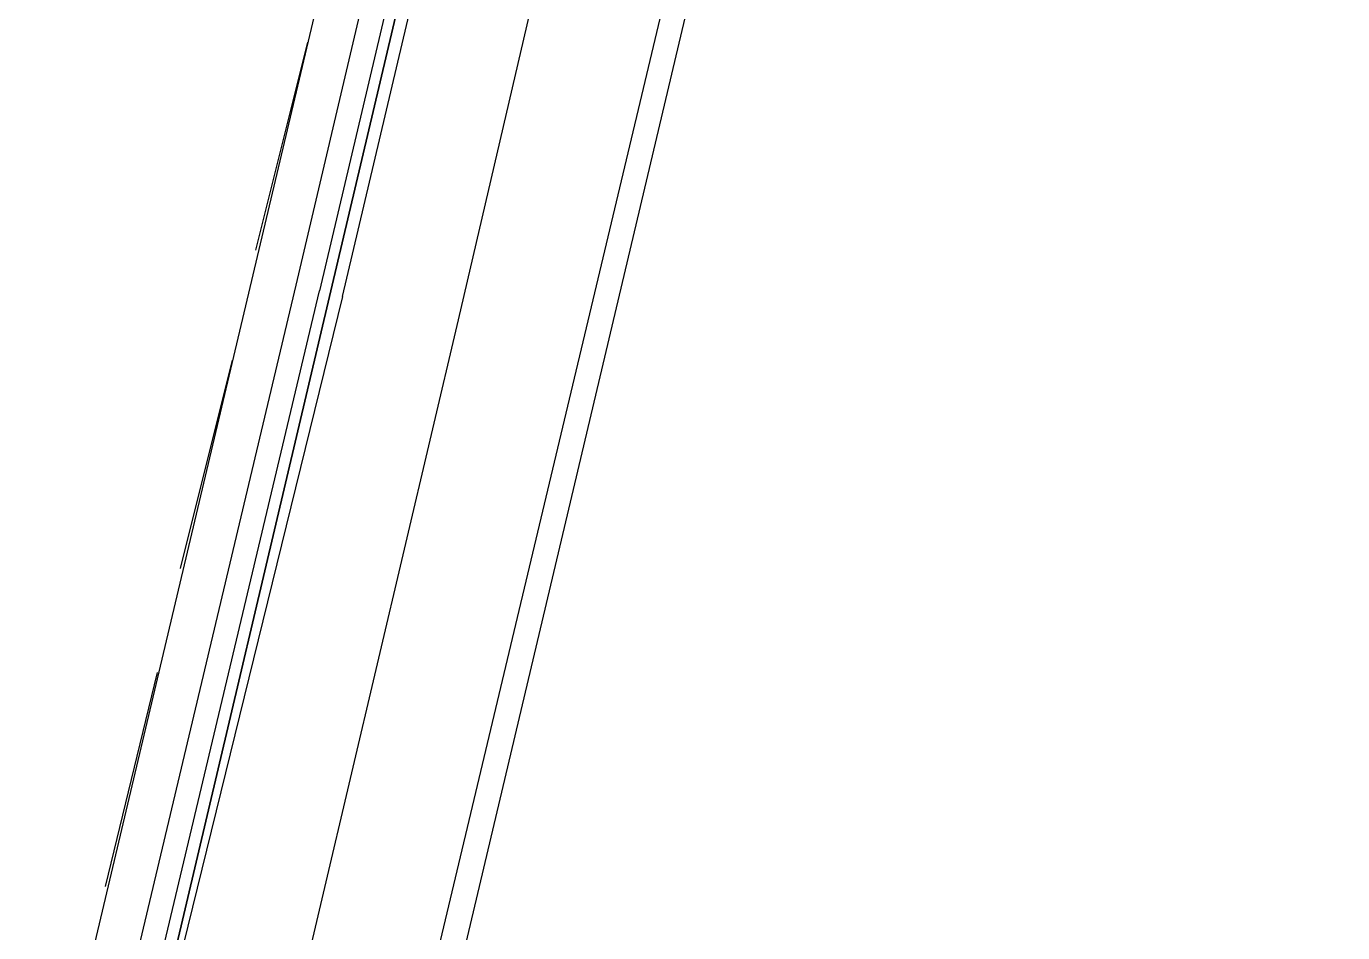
# Model space of a CAD drawing. Header units: feet. Extents: x -84 to 198, y -22 to 181.
# Drawn here: x 116.271 to 119.307, y 71.858 to 73.947 of the extents above; entities that cross this region are included whole.
import ezdxf

# ---------------------------------------------------------------- set-up
doc = ezdxf.new("R2010")
doc.units = ezdxf.units.FT
doc.layers.add('A-LINEA', color=7, linetype='CONTINUOUS')

msp = doc.modelspace()

# ---------------------------------------------------------------- linework, layer by layer
at = {"layer": 'A-LINEA'}
for p, q in [((117.2133, 75.1511), (115.5733, 68.2178)), ((117.2133, 75.1511), (115.5733, 68.2178)), ((116.8933, 73.3511), (117.28, 74.9911)), ((116.8933, 73.3511), (117.28, 74.9911)), ((117.9733, 74.9778), (116.32, 68.0444)), ((117.9733, 74.9778), (116.32, 68.0444)), ((116.8, 73.4311), (116.92, 73.9111)), ((116.8, 73.4311), (116.92, 73.9111)), ((116.6267, 72.6978), (116.7467, 73.1778)), ((116.6267, 72.6978), (116.7467, 73.1778)), ((116.4533, 71.9644), (116.5733, 72.4578)), ((116.4533, 71.9644), (116.5733, 72.4578))]:
    msp.add_line(p, q, dxfattribs=at)
for points in [[(117.0933, 59.0178), (114.4, 59.6578), (118.2, 75.6978), (122, 91.7511), (124.68, 91.1111)], [(117.0933, 59.0178), (114.4, 59.6578), (118.2, 75.6978), (122, 91.7511), (124.68, 91.1111)], [(117.68, 75.0444), (117.2667, 73.2711), (116.8933, 71.6844)], [(117.68, 75.0444), (117.2667, 73.2711), (116.8933, 71.6844)], [(117, 73.3244), (117.4, 75.0178), (117.3867, 75.0311), (117.3733, 75.0311), (116.9733, 73.3378), (117.3733, 75.0311), (117.36, 75.0311), (117.3467, 75.0311), (116.9467, 73.3378)], [(117, 73.3244), (117.4, 75.0178), (117.3867, 75.0311), (117.3733, 75.0311), (116.9733, 73.3378), (117.3733, 75.0311), (117.36, 75.0311), (117.3467, 75.0311), (116.9467, 73.3378)], [(116.5467, 71.7778), (116.5467, 71.7778), (116.52, 71.7778), (116.8933, 73.3511)], [(116.5467, 71.7778), (116.5467, 71.7778), (116.52, 71.7778), (116.8933, 73.3511)], [(117, 73.3244), (116.6, 71.6978), (116.5867, 71.6978), (116.9733, 73.3378), (116.5867, 71.6978), (116.5733, 71.6978), (116.56, 71.6978), (116.56, 71.7111), (116.9467, 73.3378)], [(117, 73.3244), (116.6, 71.6978), (116.5867, 71.6978), (116.9733, 73.3378), (116.5867, 71.6978), (116.5733, 71.6978), (116.56, 71.6978), (116.56, 71.7111), (116.9467, 73.3378)]]:
    msp.add_lwpolyline(points, dxfattribs=at)

doc.saveas('drawing.dxf')
